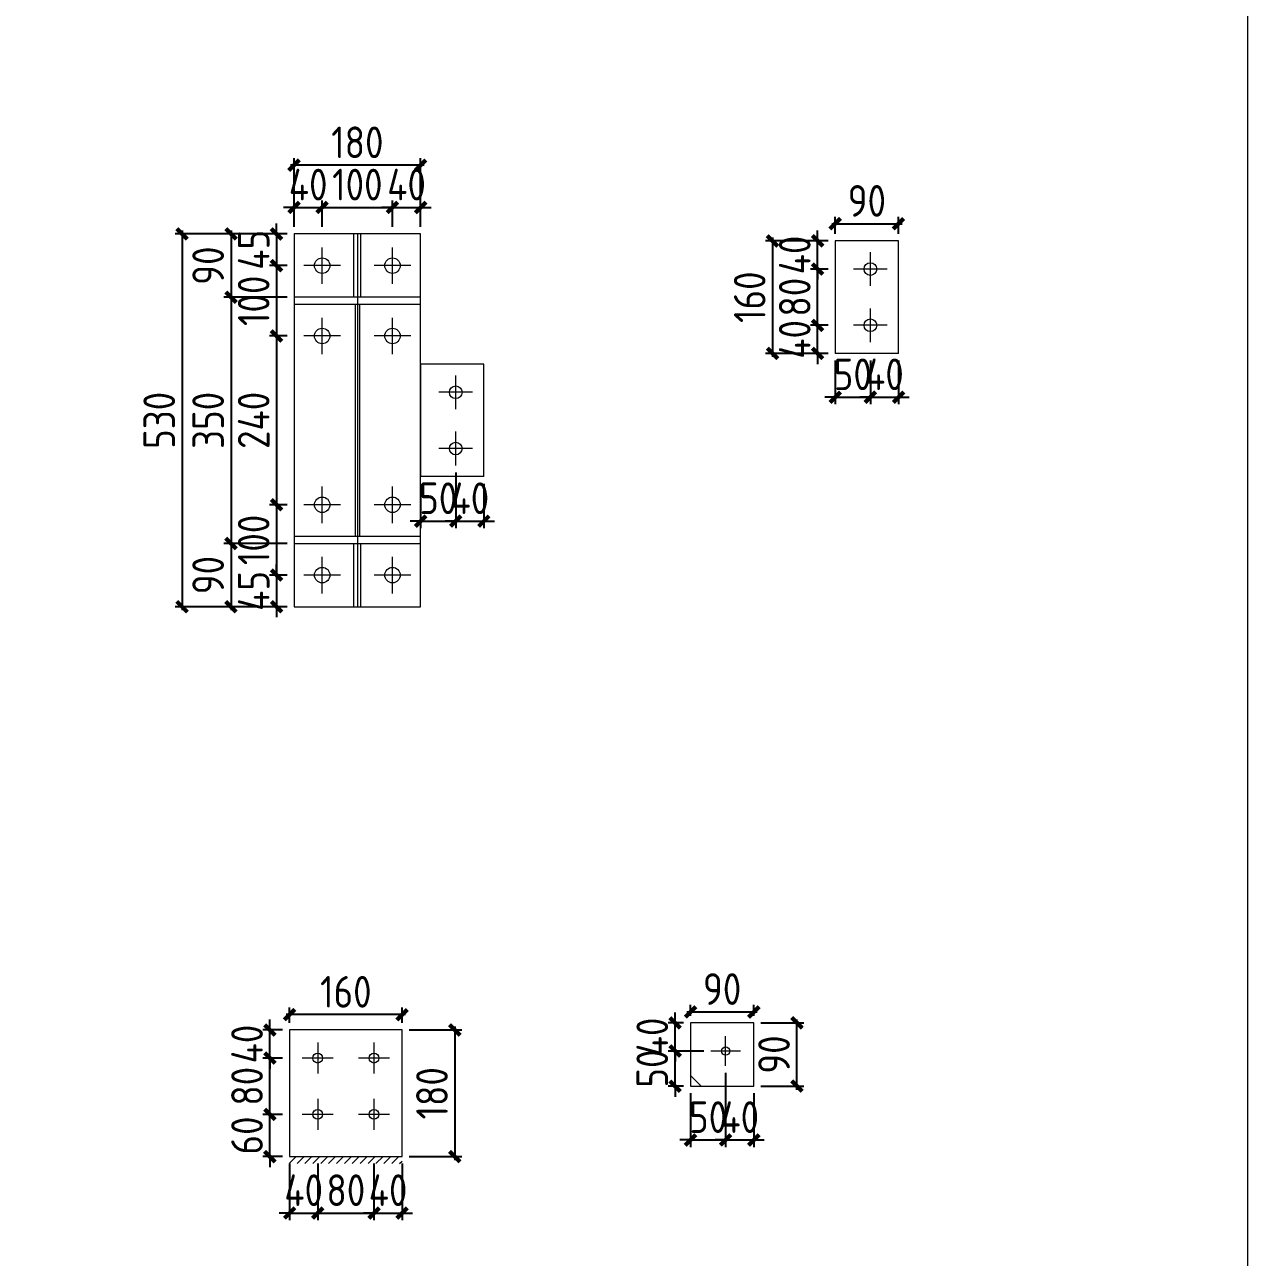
# Model space of a CAD drawing. Extents: x 485428 to 797698, y 56414 to 211814.
# Drawn here: x 759960 to 763438, y 127481 to 130986 of the extents above; entities that cross this region are included whole.
import ezdxf

# ---------------------------------------------------------------- set-up
doc = ezdxf.new("R2010")
doc.units = 0
doc.header["$LTSCALE"] = 1000
doc.header["$MEASUREMENT"] = 0
doc.styles.get("Standard").update_dxf_attribs({"font": 'gbenor.shx', "bigfont": 'gbcbig.shx'})
doc.dimstyles.get("Standard").update_dxf_attribs({"dimscale": 100, "dimtxt": 2, "dimasz": 0.4, "dimexe": 0.5, "dimexo": 1, "dimgap": 0.5, "dimtad": 1, "dimdec": 0, "dimzin": 0, "dimdsep": 46, "dimtxsty": 'Standard', "dimblk": 'ARCHTICK', "dimcen": 0.09, "dimadec": 0, "dimazin": 0, "dimtfac": 1, "dimtdec": 0, "dimtix": 1, "dimtmove": 2, "dimatfit": 3, "dimfxl": 1, "dimtolj": 1, "dimtzin": 0, "dimarcsym": 0})

# ---------------------------------------------------------------- blocks, each defined once
blk = doc.blocks.new('_ArchTick')
at = {"color": 0, "linetype": 'ByBlock', "const_width": 0.4}
blk.add_lwpolyline([(-0.5, -0.5), (0.5, 0.5)], dxfattribs=at)
blk = doc.blocks.new('*D2307')
at = {"color": 3, "lineweight": -2}
for p, q in [((760726.1, 130410.9), (760726.1, 130486.4)), ((760806.1, 130410.9), (760806.1, 130486.4)), ((760726.1, 130466.4), (760696.1, 130466.4)), ((760726.1, 130466.4), (760806.1, 130466.4)), ((760806.1, 130466.4), (760836.1, 130466.4))]:
    blk.add_line(p, q, dxfattribs=at)
at = {"layer": 'Defpoints', "color": 0}
for p in [(760806.1, 130466.4), (760726.1, 130390.9), (760806.1, 130390.9)]:
    blk.add_point(p, dxfattribs=at)
at = {"color": 3, "lineweight": -2, "xscale": 30, "yscale": 30, "zscale": 30}
blk.add_blockref('_ArchTick', (760726.1, 130466.4), dxfattribs=at)
at = {"color": 3, "lineweight": -2, "xscale": 30, "yscale": 30, "zscale": 30, "rotation": 180}
blk.add_blockref('_ArchTick', (760806.1, 130466.4), dxfattribs=at)
at = {"color": 0, "lineweight": 15, "insert": (760766.1, 130531.4), "char_height": 90, "attachment_point": 5}
blk.add_mtext('\\A1;40', dxfattribs=at)
blk = doc.blocks.new('*D2279')
at = {"color": 3, "lineweight": -2}
for p, q in [((760806.1, 130410.9), (760806.1, 130486.4)), ((761006.1, 130410.9), (761006.1, 130486.4)), ((760796.1, 130466.4), (761016.1, 130466.4))]:
    blk.add_line(p, q, dxfattribs=at)
at = {"layer": 'Defpoints', "color": 0}
for p in [(761006.1, 130466.4), (760806.1, 130390.9), (761006.1, 130390.9)]:
    blk.add_point(p, dxfattribs=at)
at = {"color": 3, "lineweight": -2, "xscale": 30, "yscale": 30, "zscale": 30, "rotation": 180}
blk.add_blockref('_ArchTick', (760806.1, 130466.4), dxfattribs=at)
at = {"color": 3, "lineweight": -2, "xscale": 30, "yscale": 30, "zscale": 30}
blk.add_blockref('_ArchTick', (761006.1, 130466.4), dxfattribs=at)
at = {"color": 0, "lineweight": 15, "insert": (760906.1, 130531.4), "char_height": 90, "attachment_point": 5}
blk.add_mtext('\\A1;100', dxfattribs=at)
blk = doc.blocks.new('*D2308')
at = {"color": 3, "lineweight": -2}
for p, q in [((761006.1, 130410.9), (761006.1, 130486.4)), ((761086.1, 130410.9), (761086.1, 130486.4)), ((761006.1, 130466.4), (760976.1, 130466.4)), ((761006.1, 130466.4), (761086.1, 130466.4)), ((761086.1, 130466.4), (761116.1, 130466.4))]:
    blk.add_line(p, q, dxfattribs=at)
at = {"layer": 'Defpoints', "color": 0}
for p in [(761086.1, 130466.4), (761006.1, 130390.9), (761086.1, 130390.9)]:
    blk.add_point(p, dxfattribs=at)
at = {"color": 3, "lineweight": -2, "xscale": 30, "yscale": 30, "zscale": 30}
blk.add_blockref('_ArchTick', (761006.1, 130466.4), dxfattribs=at)
at = {"color": 3, "lineweight": -2, "xscale": 30, "yscale": 30, "zscale": 30, "rotation": 180}
blk.add_blockref('_ArchTick', (761086.1, 130466.4), dxfattribs=at)
at = {"color": 0, "lineweight": 15, "insert": (761046.1, 130531.4), "char_height": 90, "attachment_point": 5}
blk.add_mtext('\\A1;40', dxfattribs=at)
blk = doc.blocks.new('*D2280')
at = {"color": 3, "lineweight": -2}
for p, q in [((760676.2, 130390.9), (760676.2, 130420.9)), ((760706.1, 130390.9), (760656.2, 130390.9)), ((760676.2, 130390.9), (760676.2, 130300.9)), ((760706.1, 130300.9), (760656.2, 130300.9)), ((760676.2, 130300.9), (760676.2, 130270.9))]:
    blk.add_line(p, q, dxfattribs=at)
at = {"layer": 'Defpoints', "color": 0}
for p in [(760726.1, 130390.9), (760676.2, 130300.9), (760726.1, 130300.9)]:
    blk.add_point(p, dxfattribs=at)
at = {"color": 3, "lineweight": -2, "xscale": 30, "yscale": 30, "zscale": 30}
for p, rotation in [((760676.2, 130390.9), 270), ((760676.2, 130300.9), 90)]:
    blk.add_blockref('_ArchTick', p, dxfattribs=dict(at, rotation=rotation))
at = {"color": 0, "lineweight": 15, "insert": (760611.2, 130345.9), "char_height": 90, "attachment_point": 5, "rotation": 90}
blk.add_mtext('\\A1;45', dxfattribs=at)
blk = doc.blocks.new('*D2281')
at = {"color": 3, "lineweight": -2}
for p, q in [((760706.1, 130300.9), (760656.2, 130300.9)), ((760676.2, 130310.9), (760676.2, 130090.9)), ((760706.1, 130100.9), (760656.2, 130100.9))]:
    blk.add_line(p, q, dxfattribs=at)
at = {"layer": 'Defpoints', "color": 0}
for p in [(760726.1, 130300.9), (760676.2, 130100.9), (760726.1, 130100.9)]:
    blk.add_point(p, dxfattribs=at)
at = {"color": 3, "lineweight": -2, "xscale": 30, "yscale": 30, "zscale": 30}
for p, rotation in [((760676.2, 130300.9), 90), ((760676.2, 130100.9), 270)]:
    blk.add_blockref('_ArchTick', p, dxfattribs=dict(at, rotation=rotation))
at = {"color": 0, "lineweight": 15, "insert": (760611.2, 130200.9), "char_height": 90, "attachment_point": 5, "rotation": 90}
blk.add_mtext('\\A1;100', dxfattribs=at)
blk = doc.blocks.new('*D2282')
at = {"color": 3, "lineweight": -2}
for p, q in [((760706.1, 130100.9), (760656.2, 130100.9)), ((760676.2, 130110.9), (760676.2, 129610.9)), ((760706.1, 129620.9), (760656.2, 129620.9))]:
    blk.add_line(p, q, dxfattribs=at)
at = {"layer": 'Defpoints', "color": 0}
for p in [(760726.1, 130100.9), (760676.2, 129620.9), (760726.1, 129620.9)]:
    blk.add_point(p, dxfattribs=at)
at = {"color": 3, "lineweight": -2, "xscale": 30, "yscale": 30, "zscale": 30}
for p, rotation in [((760676.2, 130100.9), 90), ((760676.2, 129620.9), 270)]:
    blk.add_blockref('_ArchTick', p, dxfattribs=dict(at, rotation=rotation))
at = {"color": 0, "lineweight": 15, "insert": (760611.2, 129860.9), "char_height": 90, "attachment_point": 5, "rotation": 90}
blk.add_mtext('\\A1;240', dxfattribs=at)
blk = doc.blocks.new('*D2283')
at = {"color": 3, "lineweight": -2}
for p, q in [((760706.1, 129620.9), (760656.2, 129620.9)), ((760676.2, 129630.9), (760676.2, 129410.9)), ((760706.1, 129420.9), (760656.2, 129420.9))]:
    blk.add_line(p, q, dxfattribs=at)
at = {"layer": 'Defpoints', "color": 0}
for p in [(760726.1, 129620.9), (760676.2, 129420.9), (760726.1, 129420.9)]:
    blk.add_point(p, dxfattribs=at)
at = {"color": 3, "lineweight": -2, "xscale": 30, "yscale": 30, "zscale": 30}
for p, rotation in [((760676.2, 129620.9), 90), ((760676.2, 129420.9), 270)]:
    blk.add_blockref('_ArchTick', p, dxfattribs=dict(at, rotation=rotation))
at = {"color": 0, "lineweight": 15, "insert": (760611.2, 129520.9), "char_height": 90, "attachment_point": 5, "rotation": 90}
blk.add_mtext('\\A1;100', dxfattribs=at)
blk = doc.blocks.new('*D2309')
at = {"color": 3, "lineweight": -2}
for p, q in [((760706.1, 129420.9), (760656.2, 129420.9)), ((760676.2, 129420.9), (760676.2, 129450.9)), ((760676.2, 129420.9), (760676.2, 129330.9)), ((760706.1, 129330.9), (760656.2, 129330.9)), ((760676.2, 129330.9), (760676.2, 129300.9))]:
    blk.add_line(p, q, dxfattribs=at)
at = {"layer": 'Defpoints', "color": 0}
for p in [(760726.1, 129420.9), (760676.2, 129330.9), (760726.1, 129330.9)]:
    blk.add_point(p, dxfattribs=at)
at = {"color": 3, "lineweight": -2, "xscale": 30, "yscale": 30, "zscale": 30}
for p, rotation in [((760676.2, 129420.9), 270), ((760676.2, 129330.9), 90)]:
    blk.add_blockref('_ArchTick', p, dxfattribs=dict(at, rotation=rotation))
at = {"color": 0, "lineweight": 15, "insert": (760611.2, 129375.9), "char_height": 90, "attachment_point": 5, "rotation": 90}
blk.add_mtext('\\A1;45', dxfattribs=at)
blk = doc.blocks.new('*D2310')
at = {"color": 3, "lineweight": -2}
for p, q in [((760706.1, 130390.9), (760526.7, 130390.9)), ((760546.7, 130400.9), (760546.7, 130200.9)), ((760706.1, 130210.9), (760526.7, 130210.9))]:
    blk.add_line(p, q, dxfattribs=at)
at = {"layer": 'Defpoints', "color": 0}
for p in [(760726.1, 130390.9), (760546.7, 130210.9), (760726.1, 130210.9)]:
    blk.add_point(p, dxfattribs=at)
at = {"color": 3, "lineweight": -2, "xscale": 30, "yscale": 30, "zscale": 30}
for p, rotation in [((760546.7, 130390.9), 90), ((760546.7, 130210.9), 270)]:
    blk.add_blockref('_ArchTick', p, dxfattribs=dict(at, rotation=rotation))
at = {"color": 0, "lineweight": 15, "insert": (760481.7, 130300.9), "char_height": 90, "attachment_point": 5, "rotation": 90}
blk.add_mtext('\\A1;90', dxfattribs=at)
blk = doc.blocks.new('*D2311')
at = {"color": 3, "lineweight": -2}
for p, q in [((760706.1, 130210.9), (760526.7, 130210.9)), ((760546.7, 130220.9), (760546.7, 129500.9)), ((760706.1, 129510.9), (760526.7, 129510.9))]:
    blk.add_line(p, q, dxfattribs=at)
at = {"layer": 'Defpoints', "color": 0}
for p in [(760726.1, 130210.9), (760546.7, 129510.9), (760726.1, 129510.9)]:
    blk.add_point(p, dxfattribs=at)
at = {"color": 3, "lineweight": -2, "xscale": 30, "yscale": 30, "zscale": 30}
for p, rotation in [((760546.7, 130210.9), 90), ((760546.7, 129510.9), 270)]:
    blk.add_blockref('_ArchTick', p, dxfattribs=dict(at, rotation=rotation))
at = {"color": 0, "lineweight": 15, "insert": (760481.7, 129860.9), "char_height": 90, "attachment_point": 5, "rotation": 90}
blk.add_mtext('\\A1;350', dxfattribs=at)
blk = doc.blocks.new('*D2312')
at = {"color": 3, "lineweight": -2}
for p, q in [((760706.1, 129510.9), (760526.7, 129510.9)), ((760546.7, 129520.9), (760546.7, 129320.9)), ((760706.1, 129330.9), (760526.7, 129330.9))]:
    blk.add_line(p, q, dxfattribs=at)
at = {"layer": 'Defpoints', "color": 0}
for p in [(760726.1, 129510.9), (760546.7, 129330.9), (760726.1, 129330.9)]:
    blk.add_point(p, dxfattribs=at)
at = {"color": 3, "lineweight": -2, "xscale": 30, "yscale": 30, "zscale": 30}
for p, rotation in [((760546.7, 129510.9), 90), ((760546.7, 129330.9), 270)]:
    blk.add_blockref('_ArchTick', p, dxfattribs=dict(at, rotation=rotation))
at = {"color": 0, "lineweight": 15, "insert": (760481.7, 129420.9), "char_height": 90, "attachment_point": 5, "rotation": 90}
blk.add_mtext('\\A1;90', dxfattribs=at)
blk = doc.blocks.new('*D2313')
at = {"color": 3, "lineweight": -2}
for p, q in [((760706.1, 130390.9), (760387.5, 130390.9)), ((760407.5, 130400.9), (760407.5, 129320.9)), ((760706.1, 129330.9), (760387.5, 129330.9))]:
    blk.add_line(p, q, dxfattribs=at)
at = {"layer": 'Defpoints', "color": 0}
for p in [(760726.1, 130390.9), (760407.5, 129330.9), (760726.1, 129330.9)]:
    blk.add_point(p, dxfattribs=at)
at = {"color": 3, "lineweight": -2, "xscale": 30, "yscale": 30, "zscale": 30}
for p, rotation in [((760407.5, 130390.9), 90), ((760407.5, 129330.9), 270)]:
    blk.add_blockref('_ArchTick', p, dxfattribs=dict(at, rotation=rotation))
at = {"color": 0, "lineweight": 15, "insert": (760342.5, 129860.9), "char_height": 90, "attachment_point": 5, "rotation": 90}
blk.add_mtext('\\A1;530', dxfattribs=at)
blk = doc.blocks.new('*D2314')
at = {"color": 3, "lineweight": -2}
for p, q in [((761096.1, 130586.5), (760716.1, 130586.5)), ((760726.1, 130410.9), (760726.1, 130606.5)), ((761086.1, 130410.9), (761086.1, 130606.5))]:
    blk.add_line(p, q, dxfattribs=at)
at = {"layer": 'Defpoints', "color": 0}
for p in [(760726.1, 130586.5), (760726.1, 130390.9), (761086.1, 130390.9)]:
    blk.add_point(p, dxfattribs=at)
at = {"color": 3, "lineweight": -2, "xscale": 30, "yscale": 30, "zscale": 30, "rotation": 180}
blk.add_blockref('_ArchTick', (760726.1, 130586.5), dxfattribs=at)
at = {"color": 3, "lineweight": -2, "xscale": 30, "yscale": 30, "zscale": 30}
blk.add_blockref('_ArchTick', (761086.1, 130586.5), dxfattribs=at)
at = {"color": 0, "lineweight": 15, "insert": (760906.1, 130651.5), "char_height": 90, "attachment_point": 5}
blk.add_mtext('\\A1;180', dxfattribs=at)
blk = doc.blocks.new('*D2315')
at = {"color": 3, "lineweight": -2}
for p, q in [((762215.5, 130131.2), (762215.5, 130161.2)), ((762245.6, 130131.2), (762195.5, 130131.2)), ((762215.5, 130051.2), (762215.5, 130131.2)), ((762245.6, 130051.2), (762195.5, 130051.2)), ((762215.5, 130051.2), (762215.5, 130021.2))]:
    blk.add_line(p, q, dxfattribs=at)
at = {"layer": 'Defpoints', "color": 0}
for p in [(762215.5, 130131.2), (762265.6, 130131.2), (762265.6, 130051.2)]:
    blk.add_point(p, dxfattribs=at)
at = {"color": 3, "lineweight": -2, "xscale": 30, "yscale": 30, "zscale": 30}
for p, rotation in [((762215.5, 130131.2), 270), ((762215.5, 130051.2), 90)]:
    blk.add_blockref('_ArchTick', p, dxfattribs=dict(at, rotation=rotation))
at = {"color": 0, "lineweight": 15, "insert": (762150.5, 130091.2), "char_height": 90, "attachment_point": 5, "rotation": 90}
blk.add_mtext('\\A1;40', dxfattribs=at)
blk = doc.blocks.new('*D2284')
at = {"color": 3, "lineweight": -2}
for p, q in [((762215.5, 130121.2), (762215.5, 130301.2)), ((762245.6, 130291.2), (762195.5, 130291.2)), ((762245.6, 130131.2), (762195.5, 130131.2))]:
    blk.add_line(p, q, dxfattribs=at)
at = {"layer": 'Defpoints', "color": 0}
for p in [(762215.5, 130291.2), (762265.6, 130291.2), (762265.6, 130131.2)]:
    blk.add_point(p, dxfattribs=at)
at = {"color": 3, "lineweight": -2, "xscale": 30, "yscale": 30, "zscale": 30}
for p, rotation in [((762215.5, 130291.2), 90), ((762215.5, 130131.2), 270)]:
    blk.add_blockref('_ArchTick', p, dxfattribs=dict(at, rotation=rotation))
at = {"color": 0, "lineweight": 15, "insert": (762150.5, 130211.2), "char_height": 90, "attachment_point": 5, "rotation": 90}
blk.add_mtext('\\A1;80', dxfattribs=at)
blk = doc.blocks.new('*D2316')
at = {"color": 3, "lineweight": -2}
for p, q in [((762245.6, 130371.2), (762195.5, 130371.2)), ((762215.5, 130371.2), (762215.5, 130401.2)), ((762215.5, 130291.2), (762215.5, 130371.2)), ((762245.6, 130291.2), (762195.5, 130291.2)), ((762215.5, 130291.2), (762215.5, 130261.2))]:
    blk.add_line(p, q, dxfattribs=at)
at = {"layer": 'Defpoints', "color": 0}
for p in [(762215.5, 130371.2), (762265.6, 130371.2), (762265.6, 130291.2)]:
    blk.add_point(p, dxfattribs=at)
at = {"color": 3, "lineweight": -2, "xscale": 30, "yscale": 30, "zscale": 30}
for p, rotation in [((762215.5, 130371.2), 270), ((762215.5, 130291.2), 90)]:
    blk.add_blockref('_ArchTick', p, dxfattribs=dict(at, rotation=rotation))
at = {"color": 0, "lineweight": 15, "insert": (762150.5, 130331.2), "char_height": 90, "attachment_point": 5, "rotation": 90}
blk.add_mtext('\\A1;40', dxfattribs=at)
blk = doc.blocks.new('*D2285')
at = {"color": 3, "lineweight": -2}
for p, q in [((762265.6, 130031.2), (762265.6, 129906.8)), ((762365.6, 130031.2), (762365.6, 129906.8)), ((762265.6, 129926.8), (762235.6, 129926.8)), ((762265.6, 129926.8), (762365.6, 129926.8)), ((762365.6, 129926.8), (762395.6, 129926.8))]:
    blk.add_line(p, q, dxfattribs=at)
at = {"layer": 'Defpoints', "color": 0}
for p in [(762265.6, 130051.2), (762365.6, 130051.2), (762365.6, 129926.8)]:
    blk.add_point(p, dxfattribs=at)
at = {"color": 3, "lineweight": -2, "xscale": 30, "yscale": 30, "zscale": 30}
blk.add_blockref('_ArchTick', (762265.6, 129926.8), dxfattribs=at)
at = {"color": 3, "lineweight": -2, "xscale": 30, "yscale": 30, "zscale": 30, "rotation": 180}
blk.add_blockref('_ArchTick', (762365.6, 129926.8), dxfattribs=at)
at = {"color": 0, "lineweight": 15, "insert": (762315.6, 129991.8), "char_height": 90, "attachment_point": 5}
blk.add_mtext('\\A1;50', dxfattribs=at)
blk = doc.blocks.new('*D2317')
at = {"color": 3, "lineweight": -2}
for p, q in [((762365.6, 130031.2), (762365.6, 129906.8)), ((762445.6, 130031.2), (762445.6, 129906.8)), ((762365.6, 129926.8), (762335.6, 129926.8)), ((762365.6, 129926.8), (762445.6, 129926.8)), ((762445.6, 129926.8), (762475.6, 129926.8))]:
    blk.add_line(p, q, dxfattribs=at)
at = {"layer": 'Defpoints', "color": 0}
for p in [(762365.6, 130051.2), (762445.6, 130051.2), (762445.6, 129926.8)]:
    blk.add_point(p, dxfattribs=at)
at = {"color": 3, "lineweight": -2, "xscale": 30, "yscale": 30, "zscale": 30}
blk.add_blockref('_ArchTick', (762365.6, 129926.8), dxfattribs=at)
at = {"color": 3, "lineweight": -2, "xscale": 30, "yscale": 30, "zscale": 30, "rotation": 180}
blk.add_blockref('_ArchTick', (762445.6, 129926.8), dxfattribs=at)
at = {"color": 0, "lineweight": 15, "insert": (762405.6, 129991.8), "char_height": 90, "attachment_point": 5}
blk.add_mtext('\\A1;40', dxfattribs=at)
blk = doc.blocks.new('*D2318')
at = {"color": 3, "lineweight": -2}
for p, q in [((762245.6, 130371.2), (762067.3, 130371.2)), ((762087.3, 130381.2), (762087.3, 130041.2)), ((762245.6, 130051.2), (762067.3, 130051.2))]:
    blk.add_line(p, q, dxfattribs=at)
at = {"layer": 'Defpoints', "color": 0}
for p in [(762265.6, 130371.2), (762087.3, 130051.2), (762265.6, 130051.2)]:
    blk.add_point(p, dxfattribs=at)
at = {"color": 3, "lineweight": -2, "xscale": 30, "yscale": 30, "zscale": 30}
for p, rotation in [((762087.3, 130371.2), 90), ((762087.3, 130051.2), 270)]:
    blk.add_blockref('_ArchTick', p, dxfattribs=dict(at, rotation=rotation))
at = {"color": 0, "lineweight": 15, "insert": (762022.3, 130211.2), "char_height": 90, "attachment_point": 5, "rotation": 90}
blk.add_mtext('\\A1;160', dxfattribs=at)
blk = doc.blocks.new('*D2319')
at = {"color": 3, "lineweight": -2}
for p, q in [((762265.6, 130391.2), (762265.6, 130440.1)), ((762445.6, 130391.2), (762445.6, 130440.1)), ((762255.6, 130420.1), (762455.6, 130420.1))]:
    blk.add_line(p, q, dxfattribs=at)
at = {"layer": 'Defpoints', "color": 0}
for p in [(762445.6, 130420.1), (762265.6, 130371.2), (762445.6, 130371.2)]:
    blk.add_point(p, dxfattribs=at)
at = {"color": 3, "lineweight": -2, "xscale": 30, "yscale": 30, "zscale": 30, "rotation": 180}
blk.add_blockref('_ArchTick', (762265.6, 130420.1), dxfattribs=at)
at = {"color": 3, "lineweight": -2, "xscale": 30, "yscale": 30, "zscale": 30}
blk.add_blockref('_ArchTick', (762445.6, 130420.1), dxfattribs=at)
at = {"color": 0, "lineweight": 15, "insert": (762355.6, 130485.1), "char_height": 90, "attachment_point": 5}
blk.add_mtext('\\A1;90', dxfattribs=at)
blk = doc.blocks.new('*D2320')
at = {"color": 3, "lineweight": -2}
for p, q in [((761186.1, 129712.9), (761186.1, 129554.4)), ((761086.1, 129680.9), (761086.1, 129554.4)), ((761086.1, 129574.4), (761056.1, 129574.4)), ((761086.1, 129574.4), (761186.1, 129574.4)), ((761186.1, 129574.4), (761216.1, 129574.4))]:
    blk.add_line(p, q, dxfattribs=at)
at = {"layer": 'Defpoints', "color": 0}
for p in [(761186.1, 129732.9), (761086.1, 129700.9), (761186.1, 129574.4)]:
    blk.add_point(p, dxfattribs=at)
at = {"color": 3, "lineweight": -2, "xscale": 30, "yscale": 30, "zscale": 30}
blk.add_blockref('_ArchTick', (761086.1, 129574.4), dxfattribs=at)
at = {"color": 3, "lineweight": -2, "xscale": 30, "yscale": 30, "zscale": 30, "rotation": 180}
blk.add_blockref('_ArchTick', (761186.1, 129574.4), dxfattribs=at)
at = {"color": 0, "lineweight": 15, "insert": (761136.1, 129639.4), "char_height": 90, "attachment_point": 5}
blk.add_mtext('\\A1;50', dxfattribs=at)
blk = doc.blocks.new('*D2321')
at = {"color": 3, "lineweight": -2}
for p, q in [((761186.1, 129712.9), (761186.1, 129554.4)), ((761266.1, 129680.9), (761266.1, 129554.4)), ((761186.1, 129574.4), (761156.1, 129574.4)), ((761186.1, 129574.4), (761266.1, 129574.4)), ((761266.1, 129574.4), (761296.1, 129574.4))]:
    blk.add_line(p, q, dxfattribs=at)
at = {"layer": 'Defpoints', "color": 0}
for p in [(761186.1, 129732.9), (761266.1, 129700.9), (761266.1, 129574.4)]:
    blk.add_point(p, dxfattribs=at)
at = {"color": 3, "lineweight": -2, "xscale": 30, "yscale": 30, "zscale": 30}
blk.add_blockref('_ArchTick', (761186.1, 129574.4), dxfattribs=at)
at = {"color": 3, "lineweight": -2, "xscale": 30, "yscale": 30, "zscale": 30, "rotation": 180}
blk.add_blockref('_ArchTick', (761266.1, 129574.4), dxfattribs=at)
at = {"color": 0, "lineweight": 15, "insert": (761226.1, 129639.4), "char_height": 90, "attachment_point": 5}
blk.add_mtext('\\A1;40', dxfattribs=at)
blk = doc.blocks.new('*D2331')
at = {"color": 3, "lineweight": -2}
for p, q in [((760713.4, 127747.3), (760713.4, 127586.7)), ((760793.4, 127747.3), (760793.4, 127586.7)), ((760713.4, 127606.7), (760683.4, 127606.7)), ((760713.4, 127606.7), (760793.4, 127606.7)), ((760793.4, 127606.7), (760823.4, 127606.7))]:
    blk.add_line(p, q, dxfattribs=at)
at = {"layer": 'Defpoints', "color": 0}
for p in [(760713.4, 127767.3), (760793.4, 127767.3), (760793.4, 127606.7)]:
    blk.add_point(p, dxfattribs=at)
at = {"color": 3, "lineweight": -2, "xscale": 30, "yscale": 30, "zscale": 30}
blk.add_blockref('_ArchTick', (760713.4, 127606.7), dxfattribs=at)
at = {"color": 3, "lineweight": -2, "xscale": 30, "yscale": 30, "zscale": 30, "rotation": 180}
blk.add_blockref('_ArchTick', (760793.4, 127606.7), dxfattribs=at)
at = {"color": 0, "lineweight": 15, "insert": (760753.4, 127671.7), "char_height": 90, "attachment_point": 5}
blk.add_mtext('\\A1;40', dxfattribs=at)
blk = doc.blocks.new('*D2294')
at = {"color": 3, "lineweight": -2}
for p, q in [((760793.4, 127747.3), (760793.4, 127586.7)), ((760953.4, 127747.3), (760953.4, 127586.7)), ((760783.4, 127606.7), (760963.4, 127606.7))]:
    blk.add_line(p, q, dxfattribs=at)
at = {"layer": 'Defpoints', "color": 0}
for p in [(760793.4, 127767.3), (760953.4, 127767.3), (760953.4, 127606.7)]:
    blk.add_point(p, dxfattribs=at)
at = {"color": 3, "lineweight": -2, "xscale": 30, "yscale": 30, "zscale": 30, "rotation": 180}
blk.add_blockref('_ArchTick', (760793.4, 127606.7), dxfattribs=at)
at = {"color": 3, "lineweight": -2, "xscale": 30, "yscale": 30, "zscale": 30}
blk.add_blockref('_ArchTick', (760953.4, 127606.7), dxfattribs=at)
at = {"color": 0, "lineweight": 15, "insert": (760873.4, 127671.7), "char_height": 90, "attachment_point": 5}
blk.add_mtext('\\A1;80', dxfattribs=at)
blk = doc.blocks.new('*D2295')
at = {"color": 3, "lineweight": -2}
for p, q in [((760953.4, 127747.3), (760953.4, 127586.7)), ((761033.4, 127747.3), (761033.4, 127586.7)), ((760953.4, 127606.7), (760923.4, 127606.7)), ((760953.4, 127606.7), (761033.4, 127606.7)), ((761033.4, 127606.7), (761063.4, 127606.7))]:
    blk.add_line(p, q, dxfattribs=at)
at = {"layer": 'Defpoints', "color": 0}
for p in [(760953.4, 127767.3), (761033.4, 127767.3), (761033.4, 127606.7)]:
    blk.add_point(p, dxfattribs=at)
at = {"color": 3, "lineweight": -2, "xscale": 30, "yscale": 30, "zscale": 30}
blk.add_blockref('_ArchTick', (760953.4, 127606.7), dxfattribs=at)
at = {"color": 3, "lineweight": -2, "xscale": 30, "yscale": 30, "zscale": 30, "rotation": 180}
blk.add_blockref('_ArchTick', (761033.4, 127606.7), dxfattribs=at)
at = {"color": 0, "lineweight": 15, "insert": (760993.4, 127671.7), "char_height": 90, "attachment_point": 5}
blk.add_mtext('\\A1;40', dxfattribs=at)
blk = doc.blocks.new('*D2296')
at = {"color": 3, "lineweight": -2}
for p, q in [((760657.3, 127887.3), (760657.3, 127917.3)), ((760693.4, 127887.3), (760637.3, 127887.3)), ((760657.3, 127767.3), (760657.3, 127887.3)), ((760693.4, 127767.3), (760637.3, 127767.3)), ((760657.3, 127767.3), (760657.3, 127737.3))]:
    blk.add_line(p, q, dxfattribs=at)
at = {"layer": 'Defpoints', "color": 0}
for p in [(760657.3, 127887.3), (760713.4, 127887.3), (760713.4, 127767.3)]:
    blk.add_point(p, dxfattribs=at)
at = {"color": 3, "lineweight": -2, "xscale": 30, "yscale": 30, "zscale": 30}
for p, rotation in [((760657.3, 127887.3), 270), ((760657.3, 127767.3), 90)]:
    blk.add_blockref('_ArchTick', p, dxfattribs=dict(at, rotation=rotation))
at = {"color": 0, "lineweight": 15, "insert": (760592.3, 127827.3), "char_height": 90, "attachment_point": 5, "rotation": 90}
blk.add_mtext('\\A1;60', dxfattribs=at)
blk = doc.blocks.new('*D2297')
at = {"color": 3, "lineweight": -2}
for p, q in [((760657.3, 127877.3), (760657.3, 128057.3)), ((760693.4, 128047.3), (760637.3, 128047.3)), ((760693.4, 127887.3), (760637.3, 127887.3))]:
    blk.add_line(p, q, dxfattribs=at)
at = {"layer": 'Defpoints', "color": 0}
for p in [(760657.3, 128047.3), (760713.4, 128047.3), (760713.4, 127887.3)]:
    blk.add_point(p, dxfattribs=at)
at = {"color": 3, "lineweight": -2, "xscale": 30, "yscale": 30, "zscale": 30}
for p, rotation in [((760657.3, 128047.3), 90), ((760657.3, 127887.3), 270)]:
    blk.add_blockref('_ArchTick', p, dxfattribs=dict(at, rotation=rotation))
at = {"color": 0, "lineweight": 15, "insert": (760592.3, 127967.3), "char_height": 90, "attachment_point": 5, "rotation": 90}
blk.add_mtext('\\A1;80', dxfattribs=at)
blk = doc.blocks.new('*D2332')
at = {"color": 3, "lineweight": -2}
for p, q in [((760693.4, 128127.3), (760637.3, 128127.3)), ((760657.3, 128127.3), (760657.3, 128157.3)), ((760657.3, 128047.3), (760657.3, 128127.3)), ((760693.4, 128047.3), (760637.3, 128047.3)), ((760657.3, 128047.3), (760657.3, 128017.3))]:
    blk.add_line(p, q, dxfattribs=at)
at = {"layer": 'Defpoints', "color": 0}
for p in [(760657.3, 128127.3), (760713.4, 128127.3), (760713.4, 128047.3)]:
    blk.add_point(p, dxfattribs=at)
at = {"color": 3, "lineweight": -2, "xscale": 30, "yscale": 30, "zscale": 30}
for p, rotation in [((760657.3, 128127.3), 270), ((760657.3, 128047.3), 90)]:
    blk.add_blockref('_ArchTick', p, dxfattribs=dict(at, rotation=rotation))
at = {"color": 0, "lineweight": 15, "insert": (760592.3, 128087.3), "char_height": 90, "attachment_point": 5, "rotation": 90}
blk.add_mtext('\\A1;40', dxfattribs=at)
blk = doc.blocks.new('*D2333')
at = {"color": 3, "lineweight": -2}
for p, q in [((761043.4, 128170.9), (760703.4, 128170.9)), ((760713.4, 128147.3), (760713.4, 128190.9)), ((761033.4, 128147.3), (761033.4, 128190.9))]:
    blk.add_line(p, q, dxfattribs=at)
at = {"layer": 'Defpoints', "color": 0}
for p in [(760713.4, 128170.9), (760713.4, 128127.3), (761033.4, 128127.3)]:
    blk.add_point(p, dxfattribs=at)
at = {"color": 3, "lineweight": -2, "xscale": 30, "yscale": 30, "zscale": 30, "rotation": 180}
blk.add_blockref('_ArchTick', (760713.4, 128170.9), dxfattribs=at)
at = {"color": 3, "lineweight": -2, "xscale": 30, "yscale": 30, "zscale": 30}
blk.add_blockref('_ArchTick', (761033.4, 128170.9), dxfattribs=at)
at = {"color": 0, "lineweight": 15, "insert": (760873.4, 128235.9), "char_height": 90, "attachment_point": 5}
blk.add_mtext('\\A1;160', dxfattribs=at)
blk = doc.blocks.new('*D2298')
at = {"color": 3, "lineweight": -2}
for p, q in [((761053.4, 128127.3), (761203.5, 128127.3)), ((761183.5, 128137.3), (761183.5, 127757.3)), ((761053.4, 127767.3), (761203.5, 127767.3))]:
    blk.add_line(p, q, dxfattribs=at)
at = {"layer": 'Defpoints', "color": 0}
for p in [(761033.4, 128127.3), (761033.4, 127767.3), (761183.5, 127767.3)]:
    blk.add_point(p, dxfattribs=at)
at = {"color": 3, "lineweight": -2, "xscale": 30, "yscale": 30, "zscale": 30}
for p, rotation in [((761183.5, 128127.3), 90), ((761183.5, 127767.3), 270)]:
    blk.add_blockref('_ArchTick', p, dxfattribs=dict(at, rotation=rotation))
at = {"color": 0, "lineweight": 15, "insert": (761118.5, 127947.3), "char_height": 90, "attachment_point": 5, "rotation": 90}
blk.add_mtext('\\A1;180', dxfattribs=at)
blk = doc.blocks.new('*D2334')
at = {"color": 3, "lineweight": -2}
for p, q in [((761953.9, 128005.5), (761953.9, 127794.5)), ((761853.9, 127947.5), (761853.9, 127794.5)), ((761853.9, 127814.5), (761823.9, 127814.5)), ((761853.9, 127814.5), (761953.9, 127814.5)), ((761953.9, 127814.5), (761983.9, 127814.5))]:
    blk.add_line(p, q, dxfattribs=at)
at = {"layer": 'Defpoints', "color": 0}
for p in [(761953.9, 128025.5), (761853.9, 127967.5), (761953.9, 127814.5)]:
    blk.add_point(p, dxfattribs=at)
at = {"color": 3, "lineweight": -2, "xscale": 30, "yscale": 30, "zscale": 30}
blk.add_blockref('_ArchTick', (761853.9, 127814.5), dxfattribs=at)
at = {"color": 3, "lineweight": -2, "xscale": 30, "yscale": 30, "zscale": 30, "rotation": 180}
blk.add_blockref('_ArchTick', (761953.9, 127814.5), dxfattribs=at)
at = {"color": 0, "lineweight": 15, "insert": (761903.9, 127879.5), "char_height": 90, "attachment_point": 5}
blk.add_mtext('\\A1;50', dxfattribs=at)
blk = doc.blocks.new('*D2335')
at = {"color": 3, "lineweight": -2}
for p, q in [((761953.9, 128005.5), (761953.9, 127794.5)), ((762033.9, 127947.5), (762033.9, 127794.5)), ((761953.9, 127814.5), (761923.9, 127814.5)), ((761953.9, 127814.5), (762033.9, 127814.5)), ((762033.9, 127814.5), (762063.9, 127814.5))]:
    blk.add_line(p, q, dxfattribs=at)
at = {"layer": 'Defpoints', "color": 0}
for p in [(761953.9, 128025.5), (762033.9, 127967.5), (762033.9, 127814.5)]:
    blk.add_point(p, dxfattribs=at)
at = {"color": 3, "lineweight": -2, "xscale": 30, "yscale": 30, "zscale": 30}
blk.add_blockref('_ArchTick', (761953.9, 127814.5), dxfattribs=at)
at = {"color": 3, "lineweight": -2, "xscale": 30, "yscale": 30, "zscale": 30, "rotation": 180}
blk.add_blockref('_ArchTick', (762033.9, 127814.5), dxfattribs=at)
at = {"color": 0, "lineweight": 15, "insert": (761993.9, 127879.5), "char_height": 90, "attachment_point": 5}
blk.add_mtext('\\A1;40', dxfattribs=at)
blk = doc.blocks.new('*D2336')
at = {"color": 3, "lineweight": -2}
for p, q in [((761810.1, 128067.5), (761810.1, 128097.5)), ((761891.9, 128067.5), (761790.1, 128067.5)), ((761810.1, 127967.5), (761810.1, 128067.5)), ((761833.9, 127967.5), (761790.1, 127967.5)), ((761810.1, 127967.5), (761810.1, 127937.5))]:
    blk.add_line(p, q, dxfattribs=at)
at = {"layer": 'Defpoints', "color": 0}
for p in [(761810.1, 128067.5), (761911.9, 128067.5), (761853.9, 127967.5)]:
    blk.add_point(p, dxfattribs=at)
at = {"color": 3, "lineweight": -2, "xscale": 30, "yscale": 30, "zscale": 30}
for p, rotation in [((761810.1, 128067.5), 270), ((761810.1, 127967.5), 90)]:
    blk.add_blockref('_ArchTick', p, dxfattribs=dict(at, rotation=rotation))
at = {"color": 0, "lineweight": 15, "insert": (761745.1, 128017.5), "char_height": 90, "attachment_point": 5, "rotation": 90}
blk.add_mtext('\\A1;50', dxfattribs=at)
blk = doc.blocks.new('*D2337')
at = {"color": 3, "lineweight": -2}
for p, q in [((761810.1, 128147.5), (761810.1, 128177.5)), ((761833.9, 128147.5), (761790.1, 128147.5)), ((761810.1, 128067.5), (761810.1, 128147.5)), ((761891.9, 128067.5), (761790.1, 128067.5)), ((761810.1, 128067.5), (761810.1, 128037.5))]:
    blk.add_line(p, q, dxfattribs=at)
at = {"layer": 'Defpoints', "color": 0}
for p in [(761810.1, 128147.5), (761853.9, 128147.5), (761911.9, 128067.5)]:
    blk.add_point(p, dxfattribs=at)
at = {"color": 3, "lineweight": -2, "xscale": 30, "yscale": 30, "zscale": 30}
for p, rotation in [((761810.1, 128147.5), 270), ((761810.1, 128067.5), 90)]:
    blk.add_blockref('_ArchTick', p, dxfattribs=dict(at, rotation=rotation))
at = {"color": 0, "lineweight": 15, "insert": (761745.1, 128107.5), "char_height": 90, "attachment_point": 5, "rotation": 90}
blk.add_mtext('\\A1;40', dxfattribs=at)
blk = doc.blocks.new('*D2338')
at = {"color": 3, "lineweight": -2}
for p, q in [((761853.9, 128167.5), (761853.9, 128198.7)), ((762033.9, 128167.5), (762033.9, 128198.7)), ((761843.9, 128178.7), (762043.9, 128178.7))]:
    blk.add_line(p, q, dxfattribs=at)
at = {"layer": 'Defpoints', "color": 0}
for p in [(762033.9, 128178.7), (761853.9, 128147.5), (762033.9, 128147.5)]:
    blk.add_point(p, dxfattribs=at)
at = {"color": 3, "lineweight": -2, "xscale": 30, "yscale": 30, "zscale": 30, "rotation": 180}
blk.add_blockref('_ArchTick', (761853.9, 128178.7), dxfattribs=at)
at = {"color": 3, "lineweight": -2, "xscale": 30, "yscale": 30, "zscale": 30}
blk.add_blockref('_ArchTick', (762033.9, 128178.7), dxfattribs=at)
at = {"color": 0, "lineweight": 15, "insert": (761943.9, 128243.7), "char_height": 90, "attachment_point": 5}
blk.add_mtext('\\A1;90', dxfattribs=at)
blk = doc.blocks.new('*D2339')
at = {"color": 3, "lineweight": -2}
for p, q in [((762053.9, 128147.5), (762176.6, 128147.5)), ((762156.6, 127957.5), (762156.6, 128157.5)), ((762053.9, 127967.5), (762176.6, 127967.5))]:
    blk.add_line(p, q, dxfattribs=at)
at = {"layer": 'Defpoints', "color": 0}
for p in [(762033.9, 128147.5), (762156.6, 128147.5), (762033.9, 127967.5)]:
    blk.add_point(p, dxfattribs=at)
at = {"color": 3, "lineweight": -2, "xscale": 30, "yscale": 30, "zscale": 30}
for p, rotation in [((762156.6, 128147.5), 90), ((762156.6, 127967.5), 270)]:
    blk.add_blockref('_ArchTick', p, dxfattribs=dict(at, rotation=rotation))
at = {"color": 0, "lineweight": 15, "insert": (762091.6, 128057.5), "char_height": 90, "attachment_point": 5, "rotation": 90}
blk.add_mtext('\\A1;90', dxfattribs=at)

msp = doc.modelspace()

# ---------------------------------------------------------------- hatches: boundary and pattern name
at = {"lineweight": 15}
h = msp.add_hatch(dxfattribs=at)
h.set_pattern_fill('ANSI31', color=256, scale=10, style=0)
h.set_pattern_definition([(45, (278128.68, -67535.297), (-11.22532015, 11.22532015), [])])
h.paths.add_polyline_path([(761033.4, 127767.3), (761023.1, 127767.3), (761033.4, 127754)], flags=17)
h.paths.add_polyline_path([(761023.1, 127767.3), (760713.4, 127767.3), (760713.4, 127747.3), (761033.4, 127747.3), (761033.4, 127754)])

# ---------------------------------------------------------------- linework, layer by layer
for p, q in [((760726.1, 130390.9), (760726.1, 129330.9)), ((761086.1, 130390.9), (760726.1, 130390.9)), ((761086.1, 129330.9), (761086.1, 130390.9)), ((762265.6, 130371.2), (762265.6, 130051.2)), ((762445.6, 130371.2), (762265.6, 130371.2)), ((762445.6, 130051.2), (762445.6, 130371.2)), ((760806.1, 130248.9), (760806.1, 130352.9)), ((761006.1, 130248.9), (761006.1, 130352.9)), ((762365.6, 130243.2), (762365.6, 130339.2)), ((760858.1, 130300.9), (760754.1, 130300.9)), ((761058.1, 130300.9), (760954.1, 130300.9)), ((762413.6, 130291.2), (762317.6, 130291.2)), ((762365.6, 130083.2), (762365.6, 130179.2)), ((760806.1, 130048.9), (760806.1, 130152.9)), ((761006.1, 130048.9), (761006.1, 130152.9)), ((762413.6, 130131.2), (762317.6, 130131.2)), ((760858.1, 130100.9), (760754.1, 130100.9)), ((761058.1, 130100.9), (760954.1, 130100.9)), ((761086.1, 130020.9), (761086.1, 129700.9)), ((761266.1, 130020.9), (761086.1, 130020.9)), ((761266.1, 129700.9), (761266.1, 130020.9)), ((762445.6, 130051.2), (762265.6, 130051.2)), ((761186.1, 129892.9), (761186.1, 129988.9)), ((761234.1, 129940.9), (761138.1, 129940.9)), ((761186.1, 129732.9), (761186.1, 129828.9)), ((761234.1, 129780.9), (761138.1, 129780.9)), ((760806.1, 129568.9), (760806.1, 129672.9)), ((761006.1, 129568.9), (761006.1, 129672.9)), ((761266.1, 129700.9), (761086.1, 129700.9)), ((760858.1, 129620.9), (760754.1, 129620.9)), ((761058.1, 129620.9), (760954.1, 129620.9)), ((760806.1, 129368.9), (760806.1, 129472.9)), ((761006.1, 129368.9), (761006.1, 129472.9)), ((760858.1, 129420.9), (760754.1, 129420.9)), ((761058.1, 129420.9), (760954.1, 129420.9)), ((760726.1, 129330.9), (761086.1, 129330.9)), ((760713.4, 128127.3), (760713.4, 127767.3)), ((761033.4, 128127.3), (760713.4, 128127.3)), ((761033.4, 127767.3), (761033.4, 128127.3)), ((761853.9, 128147.5), (761853.9, 127967.5)), ((762033.9, 128147.5), (761853.9, 128147.5)), ((762033.9, 127967.5), (762033.9, 128147.5)), ((760793.4, 128091.3), (760793.4, 128003.3)), ((760953.4, 128091.3), (760953.4, 128003.3)), ((761953.9, 128025.5), (761953.9, 128109.5)), ((761995.9, 128067.5), (761911.9, 128067.5)), ((760837.4, 128047.3), (760749.4, 128047.3)), ((760997.4, 128047.3), (760909.4, 128047.3)), ((761853.9, 127997.5), (761883.9, 127967.5)), ((761853.9, 127967.5), (762033.9, 127967.5)), ((760793.4, 127931.3), (760793.4, 127843.3)), ((760953.4, 127931.3), (760953.4, 127843.3)), ((760837.4, 127887.3), (760749.4, 127887.3)), ((760997.4, 127887.3), (760909.4, 127887.3)), ((760713.4, 127767.3), (761033.4, 127767.3))]:
    msp.add_line(p, q, dxfattribs=at)
at = {"color": 2, "lineweight": 15}
for p, q in [((760896.1, 130210.9), (760896.1, 130390.9)), ((760916.1, 130210.9), (760916.1, 130390.9)), ((760896.1, 129330.9), (760896.1, 129510.9)), ((760916.1, 129330.9), (760916.1, 129510.9)), ((760896.1, 129330.9), (760916.1, 129330.9))]:
    msp.add_line(p, q, dxfattribs=at)
at = {"color": 1, "lineweight": 15}
msp.add_line((760906.1, 130390.9), (760906.1, 129330.9), dxfattribs=at)
at = {"color": 4, "lineweight": 15}
for p, q in [((760906.1, 130210.9), (760726.1, 130210.9)), ((760726.1, 130210.9), (760726.1, 130190.9)), ((761086.1, 130210.9), (760906.1, 130210.9)), ((761086.1, 130190.9), (761086.1, 130210.9)), ((760726.1, 130190.9), (761086.1, 130190.9)), ((760900.1, 130190.9), (760900.1, 129530.9)), ((760912.1, 130190.9), (760912.1, 129530.9)), ((761086.1, 129530.9), (760726.1, 129530.9)), ((760726.1, 129530.9), (760726.1, 129510.9)), ((761086.1, 129510.9), (761086.1, 129530.9)), ((760726.1, 129510.9), (760906.1, 129510.9)), ((760906.1, 129510.9), (761086.1, 129510.9))]:
    msp.add_line(p, q, dxfattribs=at)
at = {"lineweight": 15}
msp.add_lwpolyline([(748588.1, 134114.2), (763438.1, 134114.2), (763438.1, 123614.2), (748588.1, 123614.2)], close=True, dxfattribs=at)
for centre, radius in [((760806.1, 130300.9), 22), ((761006.1, 130300.9), 22), ((762365.6, 130291.2), 18), ((760806.1, 130100.9), 22), ((761006.1, 130100.9), 22), ((762365.6, 130131.2), 18), ((761186.1, 129940.9), 18), ((761186.1, 129780.9), 18), ((760806.1, 129620.9), 22), ((761006.1, 129620.9), 22), ((760806.1, 129420.9), 22), ((761006.1, 129420.9), 22), ((760793.4, 128047.3), 14), ((760953.4, 128047.3), 14), ((761953.9, 128067.5), 12), ((760793.4, 127887.3), 14), ((760953.4, 127887.3), 14)]:
    msp.add_circle(centre, radius, dxfattribs=at)

# ---------------------------------------------------------------- dimensions: what is measured, and where the dimension line sits
for p1, p2, distance, picture, middle in [((761086.1, 130390.9), (760726.1, 130390.9), -195.6, '*D2314', (760906.1, 130651.5)), ((762265.6, 130371.2), (762445.6, 130371.2), 48.9, '*D2319', (762355.6, 130485.1)), ((760726.1, 130390.9), (760726.1, 129330.9), -318.6, '*D2313', (760342.5, 129860.9)), ((762265.6, 130371.2), (762265.6, 130051.2), -178.3, '*D2318', (762022.3, 130211.2)), ((761853.9, 128147.5), (762033.9, 128147.5), 31.2, '*D2338', (761943.9, 128243.7)), ((761033.4, 128127.3), (760713.4, 128127.3), -43.6, '*D2333', (760873.4, 128235.9)), ((762033.9, 127967.5), (762033.9, 128147.5), -122.6, '*D2339', (762091.6, 128057.5)), ((761033.4, 128127.3), (761033.4, 127767.3), 150, '*D2298', (761118.5, 127947.3))]:
    dim = msp.add_aligned_dim(p1=p1, p2=p2, distance=distance, dimstyle='Standard', override={"dimtxt": 0.9, "dimasz": 0.3, "dimexe": 0.2, "dimexo": 0.2, "dimgap": 0.2, "dimlfac": 0.5, "dimdle": 0.1, "dimclrd": 3, "dimclre": 3}, dxfattribs=at)
    dim.commit()
    dim.dimension.update_dxf_attribs({"geometry": picture, "text_midpoint": middle})
for base, p1, p2, picture, middle in [((760806.1, 130466.4), (760726.1, 130390.9), (760806.1, 130390.9), '*D2307', (760766.1, 130531.4)), ((761006.1, 130466.4), (760806.1, 130390.9), (761006.1, 130390.9), '*D2279', (760906.1, 130531.4)), ((761086.1, 130466.4), (761006.1, 130390.9), (761086.1, 130390.9), '*D2308', (761046.1, 130531.4)), ((762365.6, 129926.8), (762265.6, 130051.2), (762365.6, 130051.2), '*D2285', (762315.6, 129991.8)), ((762445.6, 129926.8), (762365.6, 130051.2), (762445.6, 130051.2), '*D2317', (762405.6, 129991.8)), ((761186.1, 129574.4), (761086.1, 129700.9), (761186.1, 129732.9), '*D2320', (761136.1, 129639.4)), ((761266.1, 129574.4), (761186.1, 129732.9), (761266.1, 129700.9), '*D2321', (761226.1, 129639.4)), ((761953.9, 127814.5), (761853.9, 127967.5), (761953.9, 128025.5), '*D2334', (761903.9, 127879.5)), ((762033.9, 127814.5), (761953.9, 128025.5), (762033.9, 127967.5), '*D2335', (761993.9, 127879.5)), ((760793.4, 127606.7), (760713.4, 127767.3), (760793.4, 127767.3), '*D2331', (760753.4, 127671.7)), ((760953.4, 127606.7), (760793.4, 127767.3), (760953.4, 127767.3), '*D2294', (760873.4, 127671.7)), ((761033.4, 127606.7), (760953.4, 127767.3), (761033.4, 127767.3), '*D2295', (760993.4, 127671.7))]:
    dim = msp.add_linear_dim(base=base, p1=p1, p2=p2, dimstyle='Standard', override={"dimtxt": 0.9, "dimasz": 0.3, "dimexe": 0.2, "dimexo": 0.2, "dimgap": 0.2, "dimlfac": 0.5, "dimdle": 0.1, "dimclrd": 3, "dimclre": 3}, dxfattribs=at)
    dim.commit()
    dim.dimension.update_dxf_attribs({"geometry": picture, "text_midpoint": middle})
for base, p1, p2, picture, middle in [((760546.7, 130210.9), (760726.1, 130390.9), (760726.1, 130210.9), '*D2310', (760481.7, 130300.9)), ((760676.2, 130300.9), (760726.1, 130390.9), (760726.1, 130300.9), '*D2280', (760611.2, 130345.9)), ((762215.5, 130371.2), (762265.6, 130291.2), (762265.6, 130371.2), '*D2316', (762150.5, 130331.2)), ((760676.2, 130100.9), (760726.1, 130300.9), (760726.1, 130100.9), '*D2281', (760611.2, 130200.9)), ((762215.5, 130291.2), (762265.6, 130131.2), (762265.6, 130291.2), '*D2284', (762150.5, 130211.2)), ((760546.7, 129510.9), (760726.1, 130210.9), (760726.1, 129510.9), '*D2311', (760481.7, 129860.9)), ((762215.5, 130131.2), (762265.6, 130051.2), (762265.6, 130131.2), '*D2315', (762150.5, 130091.2)), ((760676.2, 129620.9), (760726.1, 130100.9), (760726.1, 129620.9), '*D2282', (760611.2, 129860.9)), ((760676.2, 129420.9), (760726.1, 129620.9), (760726.1, 129420.9), '*D2283', (760611.2, 129520.9)), ((760546.7, 129330.9), (760726.1, 129510.9), (760726.1, 129330.9), '*D2312', (760481.7, 129420.9)), ((760676.2, 129330.9), (760726.1, 129420.9), (760726.1, 129330.9), '*D2309', (760611.2, 129375.9)), ((761810.1, 128147.5), (761911.9, 128067.5), (761853.9, 128147.5), '*D2337', (761745.1, 128107.5)), ((760657.3, 128127.3), (760713.4, 128047.3), (760713.4, 128127.3), '*D2332', (760592.3, 128087.3)), ((761810.1, 128067.5), (761853.9, 127967.5), (761911.9, 128067.5), '*D2336', (761745.1, 128017.5)), ((760657.3, 128047.3), (760713.4, 127887.3), (760713.4, 128047.3), '*D2297', (760592.3, 127967.3)), ((760657.3, 127887.3), (760713.4, 127767.3), (760713.4, 127887.3), '*D2296', (760592.3, 127827.3))]:
    dim = msp.add_linear_dim(base=base, p1=p1, p2=p2, angle=90, dimstyle='Standard', override={"dimtxt": 0.9, "dimasz": 0.3, "dimexe": 0.2, "dimexo": 0.2, "dimgap": 0.2, "dimlfac": 0.5, "dimdle": 0.1, "dimclrd": 3, "dimclre": 3}, dxfattribs=at)
    dim.commit()
    dim.dimension.update_dxf_attribs({"geometry": picture, "text_midpoint": middle})

doc.saveas('drawing.dxf')
